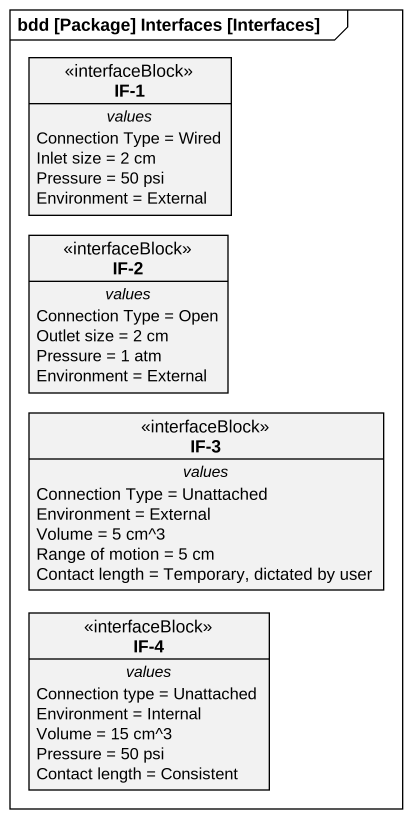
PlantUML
@startuml
mainframe bdd [Package] Interfaces [Interfaces]
hide circle
hide empty members
class "IF-1" as IF_1 <<interfaceBlock>> {
  -- values --
  Connection Type = Wired
  Inlet size = 2 cm
  Pressure = 50 psi
  Environment = External
}
class "IF-2" as IF_2 <<interfaceBlock>> {
  -- values --
  Connection Type = Open
  Outlet size = 2 cm
  Pressure = 1 atm
  Environment = External
}
class "IF-3" as IF_3 <<interfaceBlock>> {
  -- values --
  Connection Type = Unattached
  Environment = External
  Volume = 5 cm^3
  Range of motion = 5 cm
  Contact length = Temporary, dictated by user
}
class "IF-4" as IF_4 <<interfaceBlock>> {
  -- values --
  Connection type = Unattached
  Environment = Internal
  Volume = 15 cm^3
  Pressure = 50 psi
  Contact length = Consistent
}
@enduml
